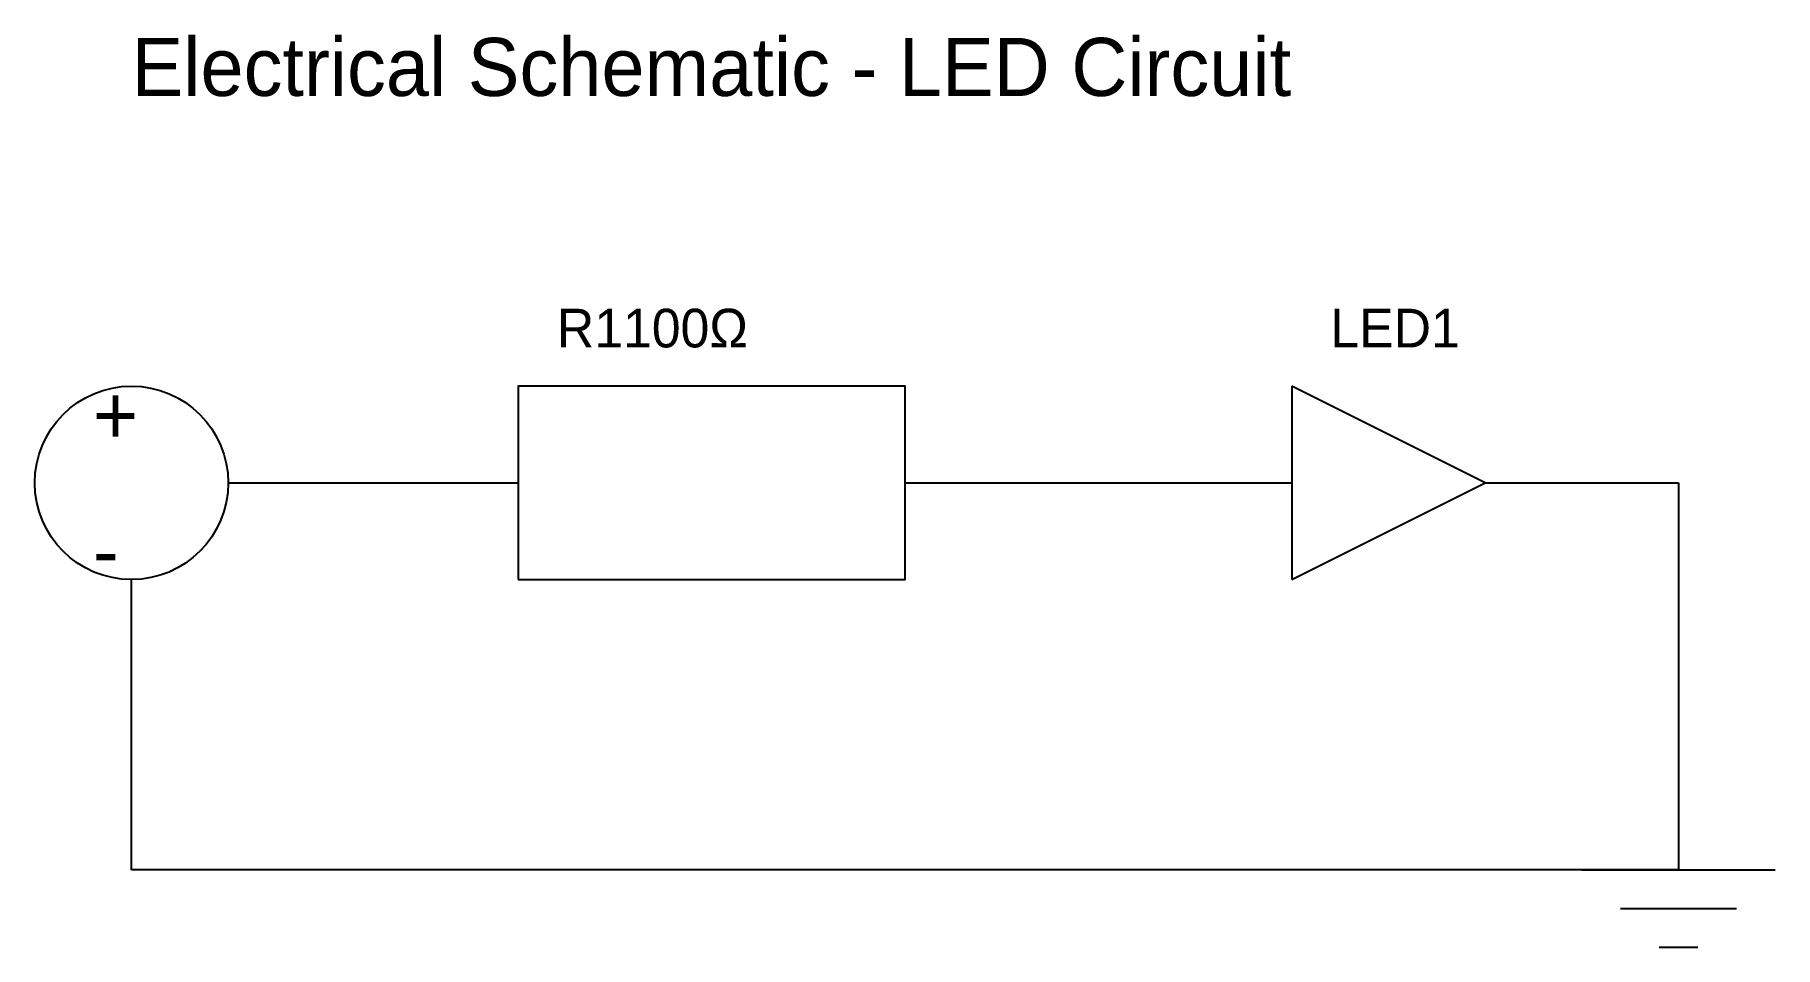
# Model space of a CAD drawing. Header units: metres. Extents: x 1.5 to 10.5, y 1.6 to 6.32.
import ezdxf

# ---------------------------------------------------------------- set-up
doc = ezdxf.new("R2010")
doc.units = ezdxf.units.M

msp = doc.modelspace()

# ---------------------------------------------------------------- linework, layer by layer
for p, q in [((9, 4), (8, 4.5)), ((8, 4.5), (8, 3.5)), ((2.5, 4), (4, 4)), ((6, 4), (8, 4)), ((8, 3.5), (9, 4)), ((9, 4), (10, 4)), ((10, 4), (10, 2)), ((2, 2), (2, 3.5)), ((10, 2), (2, 2)), ((9.5, 2), (10.5, 2)), ((9.7, 1.8), (10.3, 1.8)), ((9.9, 1.6), (10.1, 1.6))]:
    msp.add_line(p, q)
msp.add_lwpolyline([(4, 3.5), (6, 3.5), (6, 4.5), (4, 4.5), (4, 3.5)])
msp.add_circle((2, 4), 0.5)

# ---------------------------------------------------------------- texts
for s, height, p in [('Electrical Schematic - LED Circuit', 0.3, (2, 6)), ('R1100Ω', 0.2, (4.2, 4.7)), ('LED1', 0.2, (8.2, 4.7)), ('+', 0.3, (1.8, 4.2)), ('-', 0.3, (1.8, 3.5))]:
    msp.add_text(s, height=height).set_placement(p)

doc.saveas('drawing.dxf')
